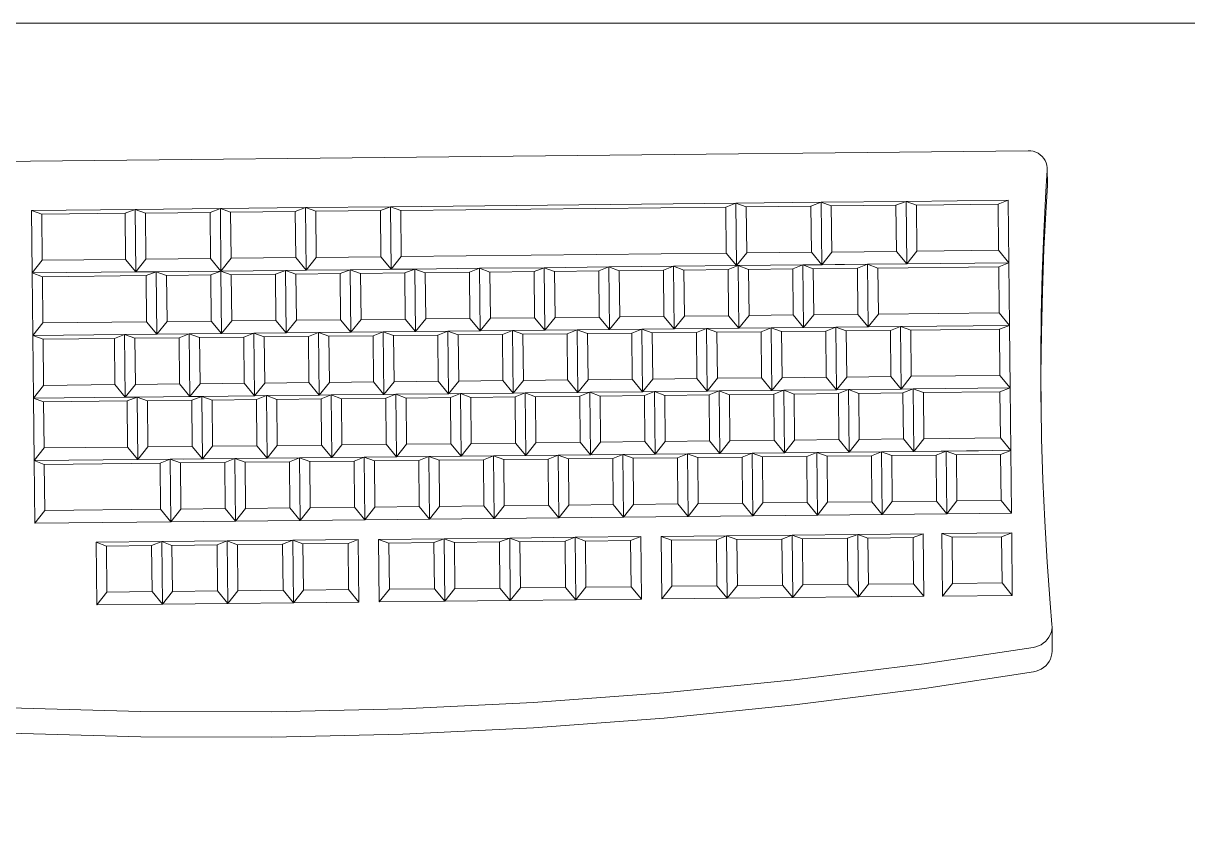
# Model space of a CAD drawing. Header units: millimetres. Extents: x 1 to 121, y 0 to 90.
# Drawn here: x 47.5502 to 47.8923, y 12.0759 to 12.3131 of the extents above; entities that cross this region are included whole.
import ezdxf

# ---------------------------------------------------------------- set-up
doc = ezdxf.new("R2010")
doc.units = ezdxf.units.MM
doc.layers.add('Equipamiento SR', color=23, linetype='Continuous', lineweight=0)
doc.layers.add('Mobiliario interno', color=251, linetype='Continuous', lineweight=0)

# ---------------------------------------------------------------- blocks, each defined once
blk = doc.blocks.new('A$C72280CEE')
at = {"layer": 'Mobiliario interno'}
for p, q in [((0.45349, 0.60486), (0.00551, 0.6002)), ((0.45349, 0.60486), (0.45425, 0.60482)), ((0.45425, 0.60482), (0.455, 0.60468)), ((0.455, 0.60468), (0.45572, 0.60443)), ((0.45572, 0.60443), (0.4564, 0.6041)), ((0.4564, 0.6041), (0.45703, 0.60368)), ((0.45703, 0.60368), (0.45759, 0.60318)), ((0.45759, 0.60318), (0.45808, 0.60261)), ((0.45808, 0.60261), (0.45848, 0.60198)), ((0.45848, 0.60198), (0.45879, 0.6013)), ((0.4587, 0.59284), (0.45911, 0.59912)), ((0.45879, 0.6013), (0.459, 0.60059)), ((0.459, 0.60059), (0.4591, 0.59986)), ((0.4591, 0.59986), (0.45911, 0.59912)), ((0.45911, 0.59912), (0.45915, 0.59544)), ((0.45915, 0.59544), (0.45915, 0.59469)), ((0.45807, 0.58075), (0.4587, 0.59284)), ((0.45874, 0.58829), (0.45915, 0.59469)), ((0.26615, 0.5884), (0.36764, 0.58946)), ((0.36764, 0.58946), (0.36465, 0.5883)), ((0.36764, 0.58946), (0.39264, 0.58972)), ((0.36783, 0.57108), (0.36764, 0.58946)), ((0.36764, 0.58946), (0.37065, 0.58836)), ((0.37065, 0.58836), (0.38965, 0.58856)), ((0.39264, 0.58972), (0.38965, 0.58856)), ((0.38965, 0.58856), (0.38979, 0.57502)), ((0.39264, 0.58972), (0.41764, 0.58998)), ((0.39264, 0.58972), (0.39283, 0.57134)), ((0.39264, 0.58972), (0.39565, 0.58862)), ((0.39565, 0.58862), (0.41465, 0.58882)), ((0.39579, 0.57508), (0.39565, 0.58862)), ((0.41764, 0.58998), (0.41465, 0.58882)), ((0.41465, 0.58882), (0.41479, 0.57528)), ((0.41764, 0.58998), (0.44764, 0.59029)), ((0.41783, 0.5716), (0.41764, 0.58998)), ((0.41764, 0.58998), (0.42065, 0.58888)), ((0.42065, 0.58888), (0.44465, 0.58913)), ((0.42079, 0.57534), (0.42065, 0.58888)), ((0.44764, 0.59029), (0.44465, 0.58913)), ((0.44465, 0.58913), (0.44479, 0.57559)), ((0.44764, 0.59029), (0.44783, 0.57191)), ((0.16065, 0.58731), (0.19115, 0.58762)), ((0.16084, 0.56893), (0.16065, 0.58731)), ((0.16065, 0.58731), (0.16367, 0.58621)), ((0.16367, 0.58621), (0.18816, 0.58647)), ((0.16381, 0.57267), (0.16367, 0.58621)), ((0.19115, 0.58762), (0.18816, 0.58647)), ((0.18816, 0.58647), (0.1883, 0.57293)), ((0.19115, 0.58762), (0.21615, 0.58788)), ((0.19134, 0.56925), (0.19115, 0.58762)), ((0.19115, 0.58762), (0.19416, 0.58653)), ((0.19416, 0.58653), (0.21316, 0.58673)), ((0.1943, 0.57299), (0.19416, 0.58653)), ((0.21615, 0.58788), (0.21316, 0.58673)), ((0.21316, 0.58673), (0.2133, 0.57319)), ((0.21615, 0.58788), (0.24115, 0.58814)), ((0.21615, 0.58788), (0.21634, 0.56951)), ((0.21615, 0.58788), (0.21916, 0.58679)), ((0.21916, 0.58679), (0.23816, 0.58699)), ((0.2193, 0.57325), (0.21916, 0.58679)), ((0.24115, 0.58814), (0.23816, 0.58699)), ((0.23816, 0.58699), (0.2383, 0.57345)), ((0.24115, 0.58814), (0.26615, 0.5884)), ((0.24115, 0.58814), (0.24134, 0.56977)), ((0.24115, 0.58814), (0.24416, 0.58705)), ((0.24416, 0.58705), (0.26316, 0.58725)), ((0.2443, 0.57351), (0.24416, 0.58705)), ((0.26615, 0.5884), (0.26316, 0.58725)), ((0.26316, 0.58725), (0.2633, 0.57371)), ((0.26615, 0.5884), (0.26634, 0.57003)), ((0.26615, 0.5884), (0.26916, 0.58731)), ((0.26916, 0.58731), (0.36465, 0.5883)), ((0.2693, 0.57377), (0.26916, 0.58731)), ((0.3648, 0.57476), (0.36465, 0.5883)), ((0.37079, 0.57482), (0.37065, 0.58836)), ((0.45812, 0.57597), (0.45874, 0.58829)), ((0.45761, 0.56866), (0.45807, 0.58075)), ((0.2693, 0.57377), (0.3648, 0.57476)), ((0.36783, 0.57108), (0.3648, 0.57476)), ((0.36783, 0.57108), (0.37079, 0.57482)), ((0.37079, 0.57482), (0.38979, 0.57502)), ((0.39283, 0.57134), (0.38979, 0.57502)), ((0.39283, 0.57134), (0.39579, 0.57508)), ((0.39579, 0.57508), (0.41479, 0.57528)), ((0.41783, 0.5716), (0.41479, 0.57528)), ((0.41783, 0.5716), (0.42079, 0.57534)), ((0.42079, 0.57534), (0.44479, 0.57559)), ((0.44783, 0.57191), (0.44479, 0.57559)), ((0.45767, 0.56363), (0.45812, 0.57597)), ((0.16084, 0.56893), (0.16381, 0.57267)), ((0.16381, 0.57267), (0.1883, 0.57293)), ((0.19134, 0.56925), (0.1883, 0.57293)), ((0.19134, 0.56925), (0.1943, 0.57299)), ((0.1943, 0.57299), (0.2133, 0.57319)), ((0.21634, 0.56951), (0.2133, 0.57319)), ((0.21634, 0.56951), (0.2193, 0.57325)), ((0.2193, 0.57325), (0.2383, 0.57345)), ((0.24134, 0.56977), (0.2383, 0.57345)), ((0.24134, 0.56977), (0.2443, 0.57351)), ((0.2443, 0.57351), (0.2633, 0.57371)), ((0.26634, 0.57003), (0.2633, 0.57371)), ((0.26634, 0.57003), (0.2693, 0.57377)), ((0.38733, 0.57128), (0.40633, 0.57148)), ((0.38733, 0.57128), (0.39283, 0.57134)), ((0.40633, 0.57148), (0.39283, 0.57134)), ((0.40633, 0.57148), (0.40334, 0.57033)), ((0.40633, 0.57148), (0.41783, 0.5716)), ((0.40633, 0.57148), (0.40652, 0.55311)), ((0.40633, 0.57148), (0.40934, 0.57039)), ((0.44783, 0.57191), (0.41783, 0.5716)), ((0.44783, 0.57191), (0.44484, 0.57076)), ((0.44783, 0.57191), (0.44802, 0.55354)), ((0.19134, 0.56925), (0.16084, 0.56893)), ((0.16104, 0.55055), (0.16084, 0.56893)), ((0.16084, 0.56893), (0.16386, 0.56784)), ((0.16386, 0.56784), (0.19435, 0.56815)), ((0.19134, 0.56925), (0.19734, 0.56931)), ((0.19734, 0.56931), (0.19435, 0.56815)), ((0.19435, 0.56815), (0.1945, 0.55461)), ((0.19734, 0.56931), (0.21634, 0.56951)), ((0.19753, 0.55093), (0.19734, 0.56931)), ((0.19734, 0.56931), (0.20035, 0.56822)), ((0.20035, 0.56822), (0.21335, 0.56835)), ((0.2005, 0.55467), (0.20035, 0.56822)), ((0.21634, 0.56951), (0.21335, 0.56835)), ((0.21335, 0.56835), (0.21349, 0.55481)), ((0.23534, 0.5697), (0.21634, 0.56951)), ((0.21653, 0.55113), (0.21634, 0.56951)), ((0.21634, 0.56951), (0.21935, 0.56841)), ((0.21935, 0.56841), (0.23235, 0.56855)), ((0.21949, 0.55487), (0.21935, 0.56841)), ((0.23534, 0.5697), (0.23235, 0.56855)), ((0.23235, 0.56855), (0.23249, 0.55501)), ((0.23534, 0.5697), (0.24134, 0.56977)), ((0.23534, 0.5697), (0.23553, 0.55133)), ((0.23534, 0.5697), (0.23835, 0.56861)), ((0.23835, 0.56861), (0.25135, 0.56875)), ((0.23849, 0.55507), (0.23835, 0.56861)), ((0.24134, 0.56977), (0.25434, 0.5699)), ((0.25434, 0.5699), (0.25135, 0.56875)), ((0.25135, 0.56875), (0.25149, 0.5552)), ((0.25434, 0.5699), (0.26634, 0.57003)), ((0.25453, 0.55153), (0.25434, 0.5699)), ((0.25434, 0.5699), (0.25735, 0.56881)), ((0.25735, 0.56881), (0.27035, 0.56894)), ((0.25749, 0.55527), (0.25735, 0.56881)), ((0.26634, 0.57003), (0.27334, 0.5701)), ((0.27334, 0.5701), (0.27035, 0.56894)), ((0.27035, 0.56894), (0.27049, 0.5554)), ((0.27334, 0.5701), (0.29234, 0.5703)), ((0.27353, 0.55172), (0.27334, 0.5701)), ((0.27334, 0.5701), (0.27635, 0.56901)), ((0.27635, 0.56901), (0.28935, 0.56914)), ((0.27649, 0.55546), (0.27635, 0.56901)), ((0.29234, 0.5703), (0.28935, 0.56914)), ((0.28935, 0.56914), (0.28949, 0.5556)), ((0.29234, 0.5703), (0.31134, 0.57049)), ((0.29253, 0.55192), (0.29234, 0.5703)), ((0.29234, 0.5703), (0.29535, 0.5692)), ((0.29535, 0.5692), (0.30835, 0.56934)), ((0.29549, 0.55566), (0.29535, 0.5692)), ((0.31134, 0.57049), (0.30835, 0.56934)), ((0.30835, 0.56934), (0.30849, 0.5558)), ((0.31134, 0.57049), (0.33034, 0.57069)), ((0.31153, 0.55212), (0.31134, 0.57049)), ((0.31134, 0.57049), (0.31435, 0.5694)), ((0.31435, 0.5694), (0.32735, 0.56954)), ((0.31449, 0.55586), (0.31435, 0.5694)), ((0.33034, 0.57069), (0.32735, 0.56954)), ((0.32735, 0.56954), (0.32749, 0.55599)), ((0.33034, 0.57069), (0.34933, 0.57089)), ((0.33034, 0.57069), (0.33053, 0.55232)), ((0.33034, 0.57069), (0.33335, 0.5696)), ((0.33335, 0.5696), (0.34635, 0.56973)), ((0.33349, 0.55606), (0.33335, 0.5696)), ((0.34933, 0.57089), (0.34635, 0.56973)), ((0.34635, 0.56973), (0.34649, 0.55619)), ((0.34933, 0.57089), (0.36783, 0.57108)), ((0.34933, 0.57089), (0.34953, 0.55251)), ((0.34933, 0.57089), (0.35235, 0.5698)), ((0.35235, 0.5698), (0.36535, 0.56993)), ((0.35249, 0.55625), (0.35235, 0.5698)), ((0.36833, 0.57109), (0.36535, 0.56993)), ((0.36535, 0.56993), (0.36549, 0.55639)), ((0.36783, 0.57108), (0.36833, 0.57109)), ((0.36833, 0.57109), (0.38733, 0.57128)), ((0.36852, 0.55271), (0.36833, 0.57109)), ((0.36833, 0.57109), (0.37135, 0.56999)), ((0.37135, 0.56999), (0.38434, 0.57013)), ((0.37149, 0.55645), (0.37135, 0.56999)), ((0.38733, 0.57128), (0.38434, 0.57013)), ((0.38434, 0.57013), (0.38449, 0.55659)), ((0.38752, 0.55291), (0.38733, 0.57128)), ((0.38733, 0.57128), (0.39034, 0.57019)), ((0.39034, 0.57019), (0.40334, 0.57033)), ((0.39048, 0.55665), (0.39034, 0.57019)), ((0.40334, 0.57033), (0.40348, 0.55678)), ((0.40934, 0.57039), (0.44484, 0.57076)), ((0.40948, 0.55685), (0.40934, 0.57039)), ((0.44484, 0.57076), (0.44498, 0.55722)), ((0.45732, 0.55656), (0.45761, 0.56866)), ((0.164, 0.5543), (0.16386, 0.56784)), ((0.45738, 0.55129), (0.45767, 0.56363)), ((0.16104, 0.55055), (0.164, 0.5543)), ((0.164, 0.5543), (0.1945, 0.55461)), ((0.19753, 0.55093), (0.1945, 0.55461)), ((0.19753, 0.55093), (0.2005, 0.55467)), ((0.2005, 0.55467), (0.21349, 0.55481)), ((0.21653, 0.55113), (0.21349, 0.55481)), ((0.21653, 0.55113), (0.21949, 0.55487)), ((0.21949, 0.55487), (0.23249, 0.55501)), ((0.23553, 0.55133), (0.23249, 0.55501)), ((0.23553, 0.55133), (0.23849, 0.55507)), ((0.23849, 0.55507), (0.25149, 0.5552)), ((0.25453, 0.55153), (0.25149, 0.5552)), ((0.25453, 0.55153), (0.25749, 0.55527)), ((0.25749, 0.55527), (0.27049, 0.5554)), ((0.27353, 0.55172), (0.27049, 0.5554)), ((0.27353, 0.55172), (0.27649, 0.55546)), ((0.27649, 0.55546), (0.28949, 0.5556)), ((0.29253, 0.55192), (0.28949, 0.5556)), ((0.29253, 0.55192), (0.29549, 0.55566)), ((0.29549, 0.55566), (0.30849, 0.5558)), ((0.31153, 0.55212), (0.30849, 0.5558)), ((0.31153, 0.55212), (0.31449, 0.55586)), ((0.31449, 0.55586), (0.32749, 0.55599)), ((0.33053, 0.55232), (0.32749, 0.55599)), ((0.33053, 0.55232), (0.33349, 0.55606)), ((0.33349, 0.55606), (0.34649, 0.55619)), ((0.34953, 0.55251), (0.34649, 0.55619)), ((0.34953, 0.55251), (0.35249, 0.55625)), ((0.35249, 0.55625), (0.36549, 0.55639)), ((0.36852, 0.55271), (0.36549, 0.55639)), ((0.36852, 0.55271), (0.37149, 0.55645)), ((0.37149, 0.55645), (0.38449, 0.55659)), ((0.38752, 0.55291), (0.38449, 0.55659)), ((0.38752, 0.55291), (0.39048, 0.55665)), ((0.39048, 0.55665), (0.40348, 0.55678)), ((0.40652, 0.55311), (0.40348, 0.55678)), ((0.40652, 0.55311), (0.40948, 0.55685)), ((0.40948, 0.55685), (0.44498, 0.55722)), ((0.44802, 0.55354), (0.44498, 0.55722)), ((0.4572, 0.54445), (0.45732, 0.55656)), ((0.18803, 0.55083), (0.16104, 0.55055)), ((0.18803, 0.55083), (0.18505, 0.54968)), ((0.19753, 0.55093), (0.18803, 0.55083)), ((0.18823, 0.53246), (0.18803, 0.55083)), ((0.18803, 0.55083), (0.19105, 0.54974)), ((0.20703, 0.55103), (0.19753, 0.55093)), ((0.20703, 0.55103), (0.20405, 0.54987)), ((0.20703, 0.55103), (0.21653, 0.55113)), ((0.20722, 0.53265), (0.20703, 0.55103)), ((0.20703, 0.55103), (0.21004, 0.54994)), ((0.21653, 0.55113), (0.22603, 0.55123)), ((0.22603, 0.55123), (0.22304, 0.55007)), ((0.22603, 0.55123), (0.23553, 0.55133)), ((0.22622, 0.53285), (0.22603, 0.55123)), ((0.22603, 0.55123), (0.22904, 0.55013)), ((0.24503, 0.55143), (0.23553, 0.55133)), ((0.24503, 0.55143), (0.24204, 0.55027)), ((0.24503, 0.55143), (0.25453, 0.55153)), ((0.24503, 0.55143), (0.24522, 0.53305)), ((0.24503, 0.55143), (0.24804, 0.55033)), ((0.26403, 0.55162), (0.25453, 0.55153)), ((0.26403, 0.55162), (0.26104, 0.55047)), ((0.26403, 0.55162), (0.27353, 0.55172)), ((0.26422, 0.53325), (0.26403, 0.55162)), ((0.26403, 0.55162), (0.26704, 0.55053)), ((0.28303, 0.55182), (0.27353, 0.55172)), ((0.28303, 0.55182), (0.28004, 0.55066)), ((0.28303, 0.55182), (0.29253, 0.55192)), ((0.28303, 0.55182), (0.28322, 0.53344)), ((0.28303, 0.55182), (0.28604, 0.55073)), ((0.28604, 0.55073), (0.29904, 0.55086)), ((0.30203, 0.55202), (0.29253, 0.55192)), ((0.30203, 0.55202), (0.29904, 0.55086)), ((0.29904, 0.55086), (0.29918, 0.53732)), ((0.31153, 0.55212), (0.30203, 0.55202)), ((0.30222, 0.53364), (0.30203, 0.55202)), ((0.30203, 0.55202), (0.30504, 0.55092)), ((0.30504, 0.55092), (0.31804, 0.55106)), ((0.30518, 0.53738), (0.30504, 0.55092)), ((0.32103, 0.55222), (0.31153, 0.55212)), ((0.32103, 0.55222), (0.31804, 0.55106)), ((0.31804, 0.55106), (0.31818, 0.53752)), ((0.33053, 0.55232), (0.32103, 0.55222)), ((0.32122, 0.53384), (0.32103, 0.55222)), ((0.32103, 0.55222), (0.32404, 0.55112)), ((0.32404, 0.55112), (0.33704, 0.55126)), ((0.32418, 0.53758), (0.32404, 0.55112)), ((0.34003, 0.55241), (0.33053, 0.55232)), ((0.34003, 0.55241), (0.33704, 0.55126)), ((0.33704, 0.55126), (0.33718, 0.53772)), ((0.34003, 0.55241), (0.34953, 0.55251)), ((0.34022, 0.53404), (0.34003, 0.55241)), ((0.34003, 0.55241), (0.34304, 0.55132)), ((0.34304, 0.55132), (0.35604, 0.55145)), ((0.34318, 0.53778), (0.34304, 0.55132)), ((0.35903, 0.55261), (0.34953, 0.55251)), ((0.35903, 0.55261), (0.35604, 0.55145)), ((0.35604, 0.55145), (0.35618, 0.53791)), ((0.36852, 0.55271), (0.35903, 0.55261)), ((0.35903, 0.55261), (0.35922, 0.53423)), ((0.35903, 0.55261), (0.36204, 0.55152)), ((0.36204, 0.55152), (0.37504, 0.55165)), ((0.36218, 0.53798), (0.36204, 0.55152)), ((0.37802, 0.55281), (0.36852, 0.55271)), ((0.37802, 0.55281), (0.37504, 0.55165)), ((0.37504, 0.55165), (0.37518, 0.53811)), ((0.38752, 0.55291), (0.37802, 0.55281)), ((0.37802, 0.55281), (0.37822, 0.53443)), ((0.37802, 0.55281), (0.38104, 0.55171)), ((0.38104, 0.55171), (0.39404, 0.55185)), ((0.38118, 0.53817), (0.38104, 0.55171)), ((0.39702, 0.55301), (0.38752, 0.55291)), ((0.39702, 0.55301), (0.39404, 0.55185)), ((0.39404, 0.55185), (0.39418, 0.53831)), ((0.40652, 0.55311), (0.39702, 0.55301)), ((0.39702, 0.55301), (0.39721, 0.53463)), ((0.39702, 0.55301), (0.40003, 0.55191)), ((0.40003, 0.55191), (0.41303, 0.55205)), ((0.40018, 0.53837), (0.40003, 0.55191)), ((0.41602, 0.5532), (0.40652, 0.55311)), ((0.41602, 0.5532), (0.41303, 0.55205)), ((0.41303, 0.55205), (0.41317, 0.53851)), ((0.44802, 0.55354), (0.41602, 0.5532)), ((0.41621, 0.53483), (0.41602, 0.5532)), ((0.41602, 0.5532), (0.41903, 0.55211)), ((0.41903, 0.55211), (0.44503, 0.55238)), ((0.41917, 0.53857), (0.41903, 0.55211)), ((0.44802, 0.55354), (0.44503, 0.55238)), ((0.44503, 0.55238), (0.44517, 0.53884)), ((0.44802, 0.55354), (0.44821, 0.53516)), ((0.45726, 0.53895), (0.45738, 0.55129)), ((0.16123, 0.53218), (0.16104, 0.55055)), ((0.16104, 0.55055), (0.16405, 0.54946)), ((0.16405, 0.54946), (0.18505, 0.54968)), ((0.16419, 0.53592), (0.16405, 0.54946)), ((0.18505, 0.54968), (0.18519, 0.53614)), ((0.19105, 0.54974), (0.20405, 0.54987)), ((0.19119, 0.5362), (0.19105, 0.54974)), ((0.20405, 0.54987), (0.20419, 0.53633)), ((0.21004, 0.54994), (0.22304, 0.55007)), ((0.21019, 0.5364), (0.21004, 0.54994)), ((0.22304, 0.55007), (0.22319, 0.53653)), ((0.22904, 0.55013), (0.24204, 0.55027)), ((0.22918, 0.53659), (0.22904, 0.55013)), ((0.24204, 0.55027), (0.24218, 0.53673)), ((0.24804, 0.55033), (0.26104, 0.55047)), ((0.24818, 0.53679), (0.24804, 0.55033)), ((0.26104, 0.55047), (0.26118, 0.53693)), ((0.26704, 0.55053), (0.28004, 0.55066)), ((0.26718, 0.53699), (0.26704, 0.55053)), ((0.28004, 0.55066), (0.28018, 0.53712)), ((0.28618, 0.53719), (0.28604, 0.55073)), ((0.45724, 0.53235), (0.4572, 0.54445)), ((0.28322, 0.53344), (0.28618, 0.53719)), ((0.28618, 0.53719), (0.29918, 0.53732)), ((0.30222, 0.53364), (0.29918, 0.53732)), ((0.30222, 0.53364), (0.30518, 0.53738)), ((0.30518, 0.53738), (0.31818, 0.53752)), ((0.32122, 0.53384), (0.31818, 0.53752)), ((0.32122, 0.53384), (0.32418, 0.53758)), ((0.32418, 0.53758), (0.33718, 0.53772)), ((0.34022, 0.53404), (0.33718, 0.53772)), ((0.34022, 0.53404), (0.34318, 0.53778)), ((0.34318, 0.53778), (0.35618, 0.53791)), ((0.35922, 0.53423), (0.35618, 0.53791)), ((0.35922, 0.53423), (0.36218, 0.53798)), ((0.36218, 0.53798), (0.37518, 0.53811)), ((0.37822, 0.53443), (0.37518, 0.53811)), ((0.37822, 0.53443), (0.38118, 0.53817)), ((0.38118, 0.53817), (0.39418, 0.53831)), ((0.39721, 0.53463), (0.39418, 0.53831)), ((0.39721, 0.53463), (0.40018, 0.53837)), ((0.40018, 0.53837), (0.41317, 0.53851)), ((0.41621, 0.53483), (0.41317, 0.53851)), ((0.41621, 0.53483), (0.41917, 0.53857)), ((0.41917, 0.53857), (0.44517, 0.53884)), ((0.44821, 0.53516), (0.44517, 0.53884)), ((0.45729, 0.52951), (0.45726, 0.53895)), ((0.16123, 0.53218), (0.16419, 0.53592)), ((0.16419, 0.53592), (0.18519, 0.53614)), ((0.18823, 0.53246), (0.18519, 0.53614)), ((0.18823, 0.53246), (0.19119, 0.5362)), ((0.19119, 0.5362), (0.20419, 0.53633)), ((0.20722, 0.53265), (0.20419, 0.53633)), ((0.20722, 0.53265), (0.21019, 0.5364)), ((0.21019, 0.5364), (0.22319, 0.53653)), ((0.22622, 0.53285), (0.22319, 0.53653)), ((0.22622, 0.53285), (0.22918, 0.53659)), ((0.22918, 0.53659), (0.24218, 0.53673)), ((0.24522, 0.53305), (0.24218, 0.53673)), ((0.24522, 0.53305), (0.24818, 0.53679)), ((0.24818, 0.53679), (0.26118, 0.53693)), ((0.26422, 0.53325), (0.26118, 0.53693)), ((0.26422, 0.53325), (0.26718, 0.53699)), ((0.26718, 0.53699), (0.28018, 0.53712)), ((0.28322, 0.53344), (0.28018, 0.53712)), ((0.32122, 0.53384), (0.30572, 0.53368)), ((0.32122, 0.53384), (0.32472, 0.53388)), ((0.32472, 0.53388), (0.32173, 0.53272)), ((0.32472, 0.53388), (0.34022, 0.53404)), ((0.32491, 0.5155), (0.32472, 0.53388)), ((0.32472, 0.53388), (0.32773, 0.53278)), ((0.34372, 0.53407), (0.34022, 0.53404)), ((0.34372, 0.53407), (0.34073, 0.53292)), ((0.35922, 0.53423), (0.34372, 0.53407)), ((0.34372, 0.53407), (0.34391, 0.5157)), ((0.34372, 0.53407), (0.34673, 0.53298)), ((0.36272, 0.53427), (0.35922, 0.53423)), ((0.36272, 0.53427), (0.35973, 0.53311)), ((0.36272, 0.53427), (0.37822, 0.53443)), ((0.36291, 0.51589), (0.36272, 0.53427)), ((0.36272, 0.53427), (0.36573, 0.53318)), ((0.38172, 0.53447), (0.37822, 0.53443)), ((0.38172, 0.53447), (0.37873, 0.53331)), ((0.39721, 0.53463), (0.38172, 0.53447)), ((0.38191, 0.51609), (0.38172, 0.53447)), ((0.38172, 0.53447), (0.38473, 0.53337)), ((0.40071, 0.53467), (0.39721, 0.53463)), ((0.40071, 0.53467), (0.39773, 0.53351)), ((0.40071, 0.53467), (0.41621, 0.53483)), ((0.40091, 0.51629), (0.40071, 0.53467)), ((0.40071, 0.53467), (0.40373, 0.53357)), ((0.41621, 0.53483), (0.41971, 0.53486)), ((0.41971, 0.53486), (0.41672, 0.53371)), ((0.41971, 0.53486), (0.44821, 0.53516)), ((0.4199, 0.51649), (0.41971, 0.53486)), ((0.41971, 0.53486), (0.42272, 0.53377)), ((0.42272, 0.53377), (0.44522, 0.534)), ((0.42287, 0.52023), (0.42272, 0.53377)), ((0.44821, 0.53516), (0.44522, 0.534)), ((0.44522, 0.534), (0.44536, 0.52046)), ((0.44821, 0.53516), (0.4484, 0.51678)), ((0.18823, 0.53246), (0.16123, 0.53218)), ((0.16142, 0.5138), (0.16123, 0.53218)), ((0.16123, 0.53218), (0.16424, 0.53108)), ((0.16424, 0.53108), (0.18874, 0.53134)), ((0.16438, 0.51754), (0.16424, 0.53108)), ((0.19173, 0.53249), (0.18823, 0.53246)), ((0.19173, 0.53249), (0.18874, 0.53134)), ((0.18874, 0.53134), (0.18888, 0.5178)), ((0.20722, 0.53265), (0.19173, 0.53249)), ((0.19192, 0.51412), (0.19173, 0.53249)), ((0.19173, 0.53249), (0.19474, 0.5314)), ((0.19474, 0.5314), (0.20774, 0.53153)), ((0.19488, 0.51786), (0.19474, 0.5314)), ((0.20722, 0.53265), (0.21072, 0.53269)), ((0.21072, 0.53269), (0.20774, 0.53153)), ((0.20774, 0.53153), (0.20788, 0.51799)), ((0.22622, 0.53285), (0.21072, 0.53269)), ((0.21092, 0.51431), (0.21072, 0.53269)), ((0.21072, 0.53269), (0.21374, 0.5316)), ((0.21374, 0.5316), (0.22674, 0.53173)), ((0.21388, 0.51806), (0.21374, 0.5316)), ((0.22972, 0.53289), (0.22622, 0.53285)), ((0.22972, 0.53289), (0.22674, 0.53173)), ((0.22674, 0.53173), (0.22688, 0.51819)), ((0.24522, 0.53305), (0.22972, 0.53289)), ((0.22972, 0.53289), (0.22991, 0.51451)), ((0.22972, 0.53289), (0.23273, 0.53179)), ((0.23273, 0.53179), (0.24573, 0.53193)), ((0.23288, 0.51825), (0.23273, 0.53179)), ((0.24872, 0.53309), (0.24522, 0.53305)), ((0.24872, 0.53309), (0.24573, 0.53193)), ((0.24573, 0.53193), (0.24587, 0.51839)), ((0.26422, 0.53325), (0.24872, 0.53309)), ((0.24872, 0.53309), (0.24891, 0.51471)), ((0.24872, 0.53309), (0.25173, 0.53199)), ((0.25173, 0.53199), (0.26473, 0.53213)), ((0.25187, 0.51845), (0.25173, 0.53199)), ((0.26772, 0.53328), (0.26422, 0.53325)), ((0.26772, 0.53328), (0.26473, 0.53213)), ((0.26473, 0.53213), (0.26487, 0.51859)), ((0.26772, 0.53328), (0.28322, 0.53344)), ((0.26791, 0.51491), (0.26772, 0.53328)), ((0.26772, 0.53328), (0.27073, 0.53219)), ((0.27073, 0.53219), (0.28373, 0.53232)), ((0.27087, 0.51865), (0.27073, 0.53219)), ((0.28322, 0.53344), (0.28672, 0.53348)), ((0.28372, 0.53345), (0.28672, 0.53348)), ((0.28672, 0.53348), (0.28373, 0.53232)), ((0.28373, 0.53232), (0.28387, 0.51878)), ((0.30222, 0.53364), (0.28672, 0.53348)), ((0.28672, 0.53348), (0.28691, 0.5151)), ((0.28672, 0.53348), (0.28973, 0.53239)), ((0.28973, 0.53239), (0.30273, 0.53252)), ((0.28987, 0.51885), (0.28973, 0.53239)), ((0.30572, 0.53368), (0.30222, 0.53364)), ((0.30572, 0.53368), (0.30273, 0.53252)), ((0.30273, 0.53252), (0.30287, 0.51898)), ((0.30591, 0.5153), (0.30572, 0.53368)), ((0.30572, 0.53368), (0.30873, 0.53258)), ((0.30873, 0.53258), (0.32173, 0.53272)), ((0.30887, 0.51904), (0.30873, 0.53258)), ((0.32173, 0.53272), (0.32187, 0.51918)), ((0.32773, 0.53278), (0.34073, 0.53292)), ((0.32787, 0.51924), (0.32773, 0.53278)), ((0.34073, 0.53292), (0.34087, 0.51938)), ((0.34673, 0.53298), (0.35973, 0.53311)), ((0.34687, 0.51944), (0.34673, 0.53298)), ((0.35973, 0.53311), (0.35987, 0.51957)), ((0.36573, 0.53318), (0.37873, 0.53331)), ((0.36587, 0.51964), (0.36573, 0.53318)), ((0.37873, 0.53331), (0.37887, 0.51977)), ((0.38473, 0.53337), (0.39773, 0.53351)), ((0.38487, 0.51983), (0.38473, 0.53337)), ((0.39773, 0.53351), (0.39787, 0.51997)), ((0.40373, 0.53357), (0.41672, 0.53371)), ((0.40387, 0.52003), (0.40373, 0.53357)), ((0.41672, 0.53371), (0.41687, 0.52017)), ((0.45729, 0.52951), (0.45724, 0.53235)), ((0.45745, 0.52025), (0.45729, 0.52951)), ((0.40091, 0.51629), (0.40387, 0.52003)), ((0.40387, 0.52003), (0.41687, 0.52017)), ((0.4199, 0.51649), (0.41687, 0.52017)), ((0.4199, 0.51649), (0.42287, 0.52023)), ((0.42287, 0.52023), (0.44536, 0.52046)), ((0.4484, 0.51678), (0.44536, 0.52046)), ((0.45783, 0.50815), (0.45745, 0.52025)), ((0.16142, 0.5138), (0.16438, 0.51754)), ((0.16438, 0.51754), (0.18888, 0.5178)), ((0.19192, 0.51412), (0.18888, 0.5178)), ((0.19192, 0.51412), (0.19488, 0.51786)), ((0.19488, 0.51786), (0.20788, 0.51799)), ((0.21092, 0.51431), (0.20788, 0.51799)), ((0.21092, 0.51431), (0.21388, 0.51806)), ((0.21388, 0.51806), (0.22688, 0.51819)), ((0.22991, 0.51451), (0.22688, 0.51819)), ((0.22991, 0.51451), (0.23288, 0.51825)), ((0.23288, 0.51825), (0.24587, 0.51839)), ((0.24891, 0.51471), (0.24587, 0.51839)), ((0.24891, 0.51471), (0.25187, 0.51845)), ((0.25187, 0.51845), (0.26487, 0.51859)), ((0.26791, 0.51491), (0.26487, 0.51859)), ((0.26791, 0.51491), (0.27087, 0.51865)), ((0.27087, 0.51865), (0.28387, 0.51878)), ((0.28691, 0.5151), (0.28387, 0.51878)), ((0.28691, 0.5151), (0.28987, 0.51885)), ((0.28987, 0.51885), (0.30287, 0.51898)), ((0.30591, 0.5153), (0.30287, 0.51898)), ((0.30591, 0.5153), (0.30887, 0.51904)), ((0.30887, 0.51904), (0.32187, 0.51918)), ((0.32491, 0.5155), (0.32187, 0.51918)), ((0.32491, 0.5155), (0.32787, 0.51924)), ((0.32787, 0.51924), (0.34087, 0.51938)), ((0.34391, 0.5157), (0.34087, 0.51938)), ((0.34391, 0.5157), (0.34687, 0.51944)), ((0.34687, 0.51944), (0.35987, 0.51957)), ((0.36291, 0.51589), (0.35987, 0.51957)), ((0.36291, 0.51589), (0.36587, 0.51964)), ((0.36587, 0.51964), (0.37887, 0.51977)), ((0.38191, 0.51609), (0.37887, 0.51977)), ((0.38191, 0.51609), (0.38487, 0.51983)), ((0.38487, 0.51983), (0.39787, 0.51997)), ((0.40091, 0.51629), (0.39787, 0.51997)), ((0.4204, 0.51649), (0.4429, 0.51673)), ((0.4294, 0.51658), (0.4484, 0.51678)), ((0.4484, 0.51678), (0.44541, 0.51563)), ((0.4484, 0.51678), (0.44859, 0.49841)), ((0.19192, 0.51412), (0.16142, 0.5138)), ((0.16161, 0.49542), (0.16142, 0.5138)), ((0.16142, 0.5138), (0.16443, 0.5127)), ((0.19192, 0.51412), (0.20142, 0.51421)), ((0.20142, 0.51421), (0.19843, 0.51306)), ((0.20142, 0.51421), (0.21092, 0.51431)), ((0.20161, 0.49584), (0.20142, 0.51421)), ((0.20142, 0.51421), (0.20443, 0.51312)), ((0.20443, 0.51312), (0.21743, 0.51326)), ((0.20542, 0.51426), (0.21092, 0.51431)), ((0.21092, 0.51431), (0.22041, 0.51441)), ((0.21092, 0.51431), (0.21142, 0.51432)), ((0.22041, 0.51441), (0.21743, 0.51326)), ((0.21743, 0.51326), (0.21757, 0.49971)), ((0.22991, 0.51451), (0.22041, 0.51441)), ((0.22041, 0.51441), (0.22061, 0.49604)), ((0.22041, 0.51441), (0.22343, 0.51332)), ((0.22343, 0.51332), (0.23643, 0.51345)), ((0.22357, 0.49978), (0.22343, 0.51332)), ((0.22991, 0.51451), (0.23941, 0.51461)), ((0.23941, 0.51461), (0.23643, 0.51345)), ((0.23643, 0.51345), (0.23657, 0.49991)), ((0.24891, 0.51471), (0.23941, 0.51461)), ((0.23941, 0.51461), (0.2396, 0.49623)), ((0.23941, 0.51461), (0.24243, 0.51352)), ((0.24243, 0.51352), (0.25542, 0.51365)), ((0.24257, 0.49997), (0.24243, 0.51352)), ((0.24891, 0.51471), (0.25841, 0.51481)), ((0.25841, 0.51481), (0.25542, 0.51365)), ((0.25542, 0.51365), (0.25557, 0.50011)), ((0.26791, 0.51491), (0.25841, 0.51481)), ((0.25841, 0.51481), (0.2586, 0.49643)), ((0.25841, 0.51481), (0.26142, 0.51371)), ((0.26142, 0.51371), (0.27442, 0.51385)), ((0.26157, 0.50017), (0.26142, 0.51371)), ((0.26791, 0.51491), (0.27741, 0.515)), ((0.27741, 0.515), (0.27442, 0.51385)), ((0.27442, 0.51385), (0.27456, 0.50031)), ((0.28691, 0.5151), (0.27741, 0.515)), ((0.2776, 0.49663), (0.27741, 0.515)), ((0.27741, 0.515), (0.28042, 0.51391)), ((0.28042, 0.51391), (0.29342, 0.51405)), ((0.28056, 0.50037), (0.28042, 0.51391)), ((0.28691, 0.5151), (0.29641, 0.5152)), ((0.29641, 0.5152), (0.29342, 0.51405)), ((0.29342, 0.51405), (0.29356, 0.5005)), ((0.29641, 0.5152), (0.30591, 0.5153)), ((0.2966, 0.49683), (0.29641, 0.5152)), ((0.29641, 0.5152), (0.29942, 0.51411)), ((0.29942, 0.51411), (0.31242, 0.51424)), ((0.29956, 0.50057), (0.29942, 0.51411)), ((0.30591, 0.5153), (0.31541, 0.5154)), ((0.31541, 0.5154), (0.31242, 0.51424)), ((0.31242, 0.51424), (0.31256, 0.5007)), ((0.32491, 0.5155), (0.31541, 0.5154)), ((0.3156, 0.49702), (0.31541, 0.5154)), ((0.31541, 0.5154), (0.31842, 0.51431)), ((0.31842, 0.51431), (0.33142, 0.51444)), ((0.31856, 0.50076), (0.31842, 0.51431)), ((0.32491, 0.5155), (0.33441, 0.5156)), ((0.33441, 0.5156), (0.32541, 0.5155)), ((0.33441, 0.5156), (0.33142, 0.51444)), ((0.33142, 0.51444), (0.33156, 0.5009)), ((0.34391, 0.5157), (0.33441, 0.5156)), ((0.33441, 0.5156), (0.3346, 0.49722)), ((0.33441, 0.5156), (0.33742, 0.5145)), ((0.33742, 0.5145), (0.35042, 0.51464)), ((0.33756, 0.50096), (0.33742, 0.5145)), ((0.35341, 0.51579), (0.34391, 0.5157)), ((0.35341, 0.51579), (0.35042, 0.51464)), ((0.35042, 0.51464), (0.35056, 0.5011)), ((0.36291, 0.51589), (0.35341, 0.51579)), ((0.35341, 0.51579), (0.3536, 0.49742)), ((0.35341, 0.51579), (0.35642, 0.5147)), ((0.35642, 0.5147), (0.36942, 0.51484)), ((0.35656, 0.50116), (0.35642, 0.5147)), ((0.37241, 0.51599), (0.36291, 0.51589)), ((0.37241, 0.51599), (0.36942, 0.51484)), ((0.36942, 0.51484), (0.36956, 0.50129)), ((0.38191, 0.51609), (0.37241, 0.51599)), ((0.3726, 0.49762), (0.37241, 0.51599)), ((0.37241, 0.51599), (0.37542, 0.5149)), ((0.37542, 0.5149), (0.38842, 0.51503)), ((0.37556, 0.50136), (0.37542, 0.5149)), ((0.39141, 0.51619), (0.38191, 0.51609)), ((0.39141, 0.51619), (0.38842, 0.51503)), ((0.38842, 0.51503), (0.38856, 0.50149)), ((0.40091, 0.51629), (0.39141, 0.51619)), ((0.3916, 0.49781), (0.39141, 0.51619)), ((0.39141, 0.51619), (0.39442, 0.5151)), ((0.39442, 0.5151), (0.40742, 0.51523)), ((0.39456, 0.50155), (0.39442, 0.5151)), ((0.4104, 0.51639), (0.40091, 0.51629)), ((0.4104, 0.51639), (0.40742, 0.51523)), ((0.40742, 0.51523), (0.40756, 0.50169)), ((0.4199, 0.51649), (0.4104, 0.51639)), ((0.4104, 0.51639), (0.4106, 0.49801)), ((0.4104, 0.51639), (0.41342, 0.51529)), ((0.41342, 0.51529), (0.42642, 0.51543)), ((0.41356, 0.50175), (0.41342, 0.51529)), ((0.4294, 0.51658), (0.4199, 0.51649)), ((0.4294, 0.51658), (0.42642, 0.51543)), ((0.42642, 0.51543), (0.42656, 0.50189)), ((0.42959, 0.49821), (0.4294, 0.51658)), ((0.4294, 0.51658), (0.43242, 0.51549)), ((0.43242, 0.51549), (0.44541, 0.51563)), ((0.43256, 0.50195), (0.43242, 0.51549)), ((0.44541, 0.51563), (0.44556, 0.50208)), ((0.16443, 0.5127), (0.19843, 0.51306)), ((0.16457, 0.49916), (0.16443, 0.5127)), ((0.19843, 0.51306), (0.19857, 0.49952)), ((0.20457, 0.49958), (0.20443, 0.51312)), ((0.45837, 0.49606), (0.45783, 0.50815)), ((0.16457, 0.49916), (0.19857, 0.49952)), ((0.20161, 0.49584), (0.19857, 0.49952)), ((0.20161, 0.49584), (0.20457, 0.49958)), ((0.20457, 0.49958), (0.21757, 0.49971)), ((0.22061, 0.49604), (0.21757, 0.49971)), ((0.22061, 0.49604), (0.22357, 0.49978)), ((0.22357, 0.49978), (0.23657, 0.49991)), ((0.2396, 0.49623), (0.23657, 0.49991)), ((0.2396, 0.49623), (0.24257, 0.49997)), ((0.24257, 0.49997), (0.25557, 0.50011)), ((0.2586, 0.49643), (0.25557, 0.50011)), ((0.2586, 0.49643), (0.26157, 0.50017)), ((0.26157, 0.50017), (0.27456, 0.50031)), ((0.2776, 0.49663), (0.27456, 0.50031)), ((0.2776, 0.49663), (0.28056, 0.50037)), ((0.28056, 0.50037), (0.29356, 0.5005)), ((0.2966, 0.49683), (0.29356, 0.5005)), ((0.2966, 0.49683), (0.29956, 0.50057)), ((0.29956, 0.50057), (0.31256, 0.5007)), ((0.3156, 0.49702), (0.31256, 0.5007)), ((0.3156, 0.49702), (0.31856, 0.50076)), ((0.31856, 0.50076), (0.33156, 0.5009)), ((0.3346, 0.49722), (0.33156, 0.5009)), ((0.3346, 0.49722), (0.33756, 0.50096)), ((0.33756, 0.50096), (0.35056, 0.5011)), ((0.3536, 0.49742), (0.35056, 0.5011)), ((0.3536, 0.49742), (0.35656, 0.50116)), ((0.35656, 0.50116), (0.36956, 0.50129)), ((0.3726, 0.49762), (0.36956, 0.50129)), ((0.3726, 0.49762), (0.37556, 0.50136)), ((0.37556, 0.50136), (0.38856, 0.50149)), ((0.3916, 0.49781), (0.38856, 0.50149)), ((0.3916, 0.49781), (0.39456, 0.50155)), ((0.39456, 0.50155), (0.40756, 0.50169)), ((0.4106, 0.49801), (0.40756, 0.50169)), ((0.4106, 0.49801), (0.41356, 0.50175)), ((0.41356, 0.50175), (0.42656, 0.50189)), ((0.42959, 0.49821), (0.42656, 0.50189)), ((0.42959, 0.49821), (0.43256, 0.50195)), ((0.43256, 0.50195), (0.44556, 0.50208)), ((0.44859, 0.49841), (0.44556, 0.50208)), ((0.16161, 0.49542), (0.16457, 0.49916)), ((0.22061, 0.49604), (0.2396, 0.49623)), ((0.2396, 0.49623), (0.2586, 0.49643)), ((0.2586, 0.49643), (0.2776, 0.49663)), ((0.2776, 0.49663), (0.2966, 0.49683)), ((0.2966, 0.49683), (0.3156, 0.49702)), ((0.3156, 0.49702), (0.3346, 0.49722)), ((0.3346, 0.49722), (0.3536, 0.49742)), ((0.3536, 0.49742), (0.3726, 0.49762)), ((0.3726, 0.49762), (0.3916, 0.49781)), ((0.3916, 0.49781), (0.4106, 0.49801)), ((0.4106, 0.49801), (0.42959, 0.49821)), ((0.42959, 0.49821), (0.44859, 0.49841)), ((0.16161, 0.49542), (0.20161, 0.49584)), ((0.20161, 0.49584), (0.22061, 0.49604)), ((0.45908, 0.48398), (0.45837, 0.49606)), ((0.17967, 0.48981), (0.19892, 0.49001)), ((0.17986, 0.47143), (0.17967, 0.48981)), ((0.17967, 0.48981), (0.18268, 0.48871)), ((0.19892, 0.49001), (0.19593, 0.48885)), ((0.19892, 0.49001), (0.21817, 0.49021)), ((0.19911, 0.47163), (0.19892, 0.49001)), ((0.19892, 0.49001), (0.20193, 0.48891)), ((0.21817, 0.49021), (0.21518, 0.48905)), ((0.21817, 0.49021), (0.23742, 0.49041)), ((0.21817, 0.49021), (0.21836, 0.47183)), ((0.21817, 0.49021), (0.22118, 0.48911)), ((0.22118, 0.48911), (0.23443, 0.48925)), ((0.23742, 0.49041), (0.23443, 0.48925)), ((0.23443, 0.48925), (0.23457, 0.47571)), ((0.23742, 0.49041), (0.25666, 0.49061)), ((0.23742, 0.49041), (0.23761, 0.47203)), ((0.23742, 0.49041), (0.24043, 0.48931)), ((0.24043, 0.48931), (0.25368, 0.48945)), ((0.24057, 0.47577), (0.24043, 0.48931)), ((0.25666, 0.49061), (0.25368, 0.48945)), ((0.25368, 0.48945), (0.25382, 0.47591)), ((0.25666, 0.49061), (0.25686, 0.47223)), ((0.26266, 0.49067), (0.28191, 0.49087)), ((0.26285, 0.47229), (0.26266, 0.49067)), ((0.26266, 0.49067), (0.26568, 0.48957)), ((0.26568, 0.48957), (0.27892, 0.48971)), ((0.26582, 0.47603), (0.26568, 0.48957)), ((0.28191, 0.49087), (0.27892, 0.48971)), ((0.27892, 0.48971), (0.27907, 0.47617)), ((0.28191, 0.49087), (0.30116, 0.49107)), ((0.2821, 0.47249), (0.28191, 0.49087)), ((0.28191, 0.49087), (0.28492, 0.48977)), ((0.28492, 0.48977), (0.29817, 0.48991)), ((0.28507, 0.47623), (0.28492, 0.48977)), ((0.30116, 0.49107), (0.29817, 0.48991)), ((0.29817, 0.48991), (0.29831, 0.47637)), ((0.30116, 0.49107), (0.32041, 0.49127)), ((0.30116, 0.49107), (0.30135, 0.47269)), ((0.30116, 0.49107), (0.30417, 0.48997)), ((0.30417, 0.48997), (0.31742, 0.49011)), ((0.30431, 0.47643), (0.30417, 0.48997)), ((0.32041, 0.49127), (0.31742, 0.49011)), ((0.31742, 0.49011), (0.31756, 0.47657)), ((0.32041, 0.49127), (0.33966, 0.49147)), ((0.3206, 0.47289), (0.32041, 0.49127)), ((0.32041, 0.49127), (0.32342, 0.49017)), ((0.32342, 0.49017), (0.33667, 0.49031)), ((0.32356, 0.47663), (0.32342, 0.49017)), ((0.33966, 0.49147), (0.33667, 0.49031)), ((0.33667, 0.49031), (0.33681, 0.47677)), ((0.33966, 0.49147), (0.33985, 0.47309)), ((0.34566, 0.49153), (0.36491, 0.49173)), ((0.34585, 0.47315), (0.34566, 0.49153)), ((0.34566, 0.49153), (0.34867, 0.49044)), ((0.34867, 0.49044), (0.36192, 0.49057)), ((0.34881, 0.4769), (0.34867, 0.49044)), ((0.36491, 0.49173), (0.36192, 0.49057)), ((0.36192, 0.49057), (0.36206, 0.47703)), ((0.36491, 0.49173), (0.38416, 0.49193)), ((0.3651, 0.47335), (0.36491, 0.49173)), ((0.36491, 0.49173), (0.36792, 0.49064)), ((0.36792, 0.49064), (0.38117, 0.49077)), ((0.36806, 0.4771), (0.36792, 0.49064)), ((0.38416, 0.49193), (0.38117, 0.49077)), ((0.38117, 0.49077), (0.38131, 0.47723)), ((0.38416, 0.49193), (0.40341, 0.49213)), ((0.38416, 0.49193), (0.38435, 0.47355)), ((0.38416, 0.49193), (0.38717, 0.49084)), ((0.38717, 0.49084), (0.40042, 0.49098)), ((0.38731, 0.4773), (0.38717, 0.49084)), ((0.40341, 0.49213), (0.40042, 0.49098)), ((0.40042, 0.49098), (0.40056, 0.47743)), ((0.40341, 0.49213), (0.42266, 0.49233)), ((0.4036, 0.47375), (0.40341, 0.49213)), ((0.40341, 0.49213), (0.40642, 0.49104)), ((0.40642, 0.49104), (0.41967, 0.49118)), ((0.40656, 0.4775), (0.40642, 0.49104)), ((0.42266, 0.49233), (0.41967, 0.49118)), ((0.41967, 0.49118), (0.41981, 0.47763)), ((0.42266, 0.49233), (0.42285, 0.47395)), ((0.44865, 0.4926), (0.42815, 0.49239)), ((0.42815, 0.49239), (0.43117, 0.49129)), ((0.42835, 0.47401), (0.42815, 0.49239)), ((0.43117, 0.49129), (0.44567, 0.49145)), ((0.43131, 0.47775), (0.43117, 0.49129)), ((0.44865, 0.4926), (0.44567, 0.49145)), ((0.44567, 0.49145), (0.44581, 0.4779)), ((0.44865, 0.4926), (0.44884, 0.47422)), ((0.18268, 0.48871), (0.19593, 0.48885)), ((0.18282, 0.47517), (0.18268, 0.48871)), ((0.19593, 0.48885), (0.19607, 0.47531)), ((0.20193, 0.48891), (0.21518, 0.48905)), ((0.20207, 0.47537), (0.20193, 0.48891)), ((0.21518, 0.48905), (0.21532, 0.47551)), ((0.22132, 0.47557), (0.22118, 0.48911)), ((0.45995, 0.4719), (0.45908, 0.48398)), ((0.21836, 0.47183), (0.22132, 0.47557)), ((0.22132, 0.47557), (0.23457, 0.47571)), ((0.23761, 0.47203), (0.23457, 0.47571)), ((0.23761, 0.47203), (0.24057, 0.47577)), ((0.24057, 0.47577), (0.25382, 0.47591)), ((0.25686, 0.47223), (0.25382, 0.47591)), ((0.26285, 0.47229), (0.26582, 0.47603)), ((0.26582, 0.47603), (0.27907, 0.47617)), ((0.2821, 0.47249), (0.27907, 0.47617)), ((0.2821, 0.47249), (0.28507, 0.47623)), ((0.28507, 0.47623), (0.29831, 0.47637)), ((0.30135, 0.47269), (0.29831, 0.47637)), ((0.30135, 0.47269), (0.30431, 0.47643)), ((0.30431, 0.47643), (0.31756, 0.47657)), ((0.3206, 0.47289), (0.31756, 0.47657)), ((0.3206, 0.47289), (0.32356, 0.47663)), ((0.32356, 0.47663), (0.33681, 0.47677)), ((0.33985, 0.47309), (0.33681, 0.47677)), ((0.34585, 0.47315), (0.34881, 0.4769)), ((0.34881, 0.4769), (0.36206, 0.47703)), ((0.3651, 0.47335), (0.36206, 0.47703)), ((0.3651, 0.47335), (0.36806, 0.4771)), ((0.36806, 0.4771), (0.38131, 0.47723)), ((0.38435, 0.47355), (0.38131, 0.47723)), ((0.38435, 0.47355), (0.38731, 0.4773)), ((0.38731, 0.4773), (0.40056, 0.47743)), ((0.4036, 0.47375), (0.40056, 0.47743)), ((0.4036, 0.47375), (0.40656, 0.4775)), ((0.40656, 0.4775), (0.41981, 0.47763)), ((0.42285, 0.47395), (0.41981, 0.47763)), ((0.42835, 0.47401), (0.43131, 0.47775)), ((0.43131, 0.47775), (0.44581, 0.4779)), ((0.44884, 0.47422), (0.44581, 0.4779)), ((0.17986, 0.47143), (0.18282, 0.47517)), ((0.18282, 0.47517), (0.19607, 0.47531)), ((0.19911, 0.47163), (0.19607, 0.47531)), ((0.19911, 0.47163), (0.20207, 0.47537)), ((0.20207, 0.47537), (0.21532, 0.47551)), ((0.21836, 0.47183), (0.21532, 0.47551)), ((0.23761, 0.47203), (0.25686, 0.47223)), ((0.26285, 0.47229), (0.2821, 0.47249)), ((0.2821, 0.47249), (0.30135, 0.47269)), ((0.30135, 0.47269), (0.3206, 0.47289)), ((0.3206, 0.47289), (0.33985, 0.47309)), ((0.34585, 0.47315), (0.3651, 0.47335)), ((0.3651, 0.47335), (0.38435, 0.47355)), ((0.38435, 0.47355), (0.4036, 0.47375)), ((0.4036, 0.47375), (0.42285, 0.47395)), ((0.42835, 0.47401), (0.44884, 0.47422)), ((0.17986, 0.47143), (0.19911, 0.47163)), ((0.19911, 0.47163), (0.21836, 0.47183)), ((0.21836, 0.47183), (0.23761, 0.47203)), ((0.46049, 0.46564), (0.45995, 0.4719)), ((0.46051, 0.46486), (0.46049, 0.46564)), ((0.4591, 0.46125), (0.45957, 0.46189)), ((0.45957, 0.46189), (0.45994, 0.46259)), ((0.45994, 0.46259), (0.46023, 0.46332)), ((0.46023, 0.46332), (0.46042, 0.46408)), ((0.46042, 0.46408), (0.46051, 0.46486)), ((0.46051, 0.46486), (0.46058, 0.45779)), ((0.455, 0.45894), (0.42296, 0.45413)), ((0.455, 0.45894), (0.45579, 0.45911)), ((0.45579, 0.45911), (0.45656, 0.45937)), ((0.45656, 0.45937), (0.45728, 0.45972)), ((0.45728, 0.45972), (0.45795, 0.46016)), ((0.45795, 0.46016), (0.45856, 0.46067)), ((0.45856, 0.46067), (0.4591, 0.46125)), ((0.45964, 0.45477), (0.46002, 0.45547)), ((0.46002, 0.45547), (0.4603, 0.45622)), ((0.4603, 0.45622), (0.46049, 0.457)), ((0.46049, 0.457), (0.46058, 0.45779)), ((0.42296, 0.45413), (0.38478, 0.44938)), ((0.45508, 0.45176), (0.42303, 0.44686)), ((0.45508, 0.45176), (0.45587, 0.45193)), ((0.45587, 0.45193), (0.45663, 0.4522)), ((0.45663, 0.4522), (0.45735, 0.45255)), ((0.45735, 0.45255), (0.45803, 0.453)), ((0.45803, 0.453), (0.45864, 0.45352)), ((0.45864, 0.45352), (0.45918, 0.45411)), ((0.45918, 0.45411), (0.45964, 0.45477)), ((0.38478, 0.44938), (0.34649, 0.4456)), ((0.34649, 0.4456), (0.30811, 0.44278)), ((0.42303, 0.44686), (0.38486, 0.44203)), ((0.30811, 0.44278), (0.26967, 0.44093)), ((0.38486, 0.44203), (0.34657, 0.43818)), ((0.1927, 0.44013), (0.15423, 0.44118)), ((0.23119, 0.44004), (0.1927, 0.44013)), ((0.26967, 0.44093), (0.23119, 0.44004)), ((0.34657, 0.43818), (0.30819, 0.43531)), ((0.30819, 0.43531), (0.26974, 0.43343)), ((0.19278, 0.43263), (0.15431, 0.43371)), ((0.23127, 0.43253), (0.19278, 0.43263)), ((0.26974, 0.43343), (0.23127, 0.43253))]:
    blk.add_line(p, q, dxfattribs=at)

msp = doc.modelspace()

# ---------------------------------------------------------------- linework, layer by layer
at = {"layer": 'Mobiliario interno'}
msp.add_lwpolyline([(47.23674, 12.31313), (48.23674, 12.31313), (48.23674, 11.61313), (47.23674, 11.61313), (47.23674, 12.31313)], dxfattribs=at)

# ---------------------------------------------------------------- block references
at = {"layer": 'Equipamiento SR'}
msp.add_blockref('A$C72280CEE', (47.39194, 11.67084), dxfattribs=at)

doc.saveas('drawing.dxf')
